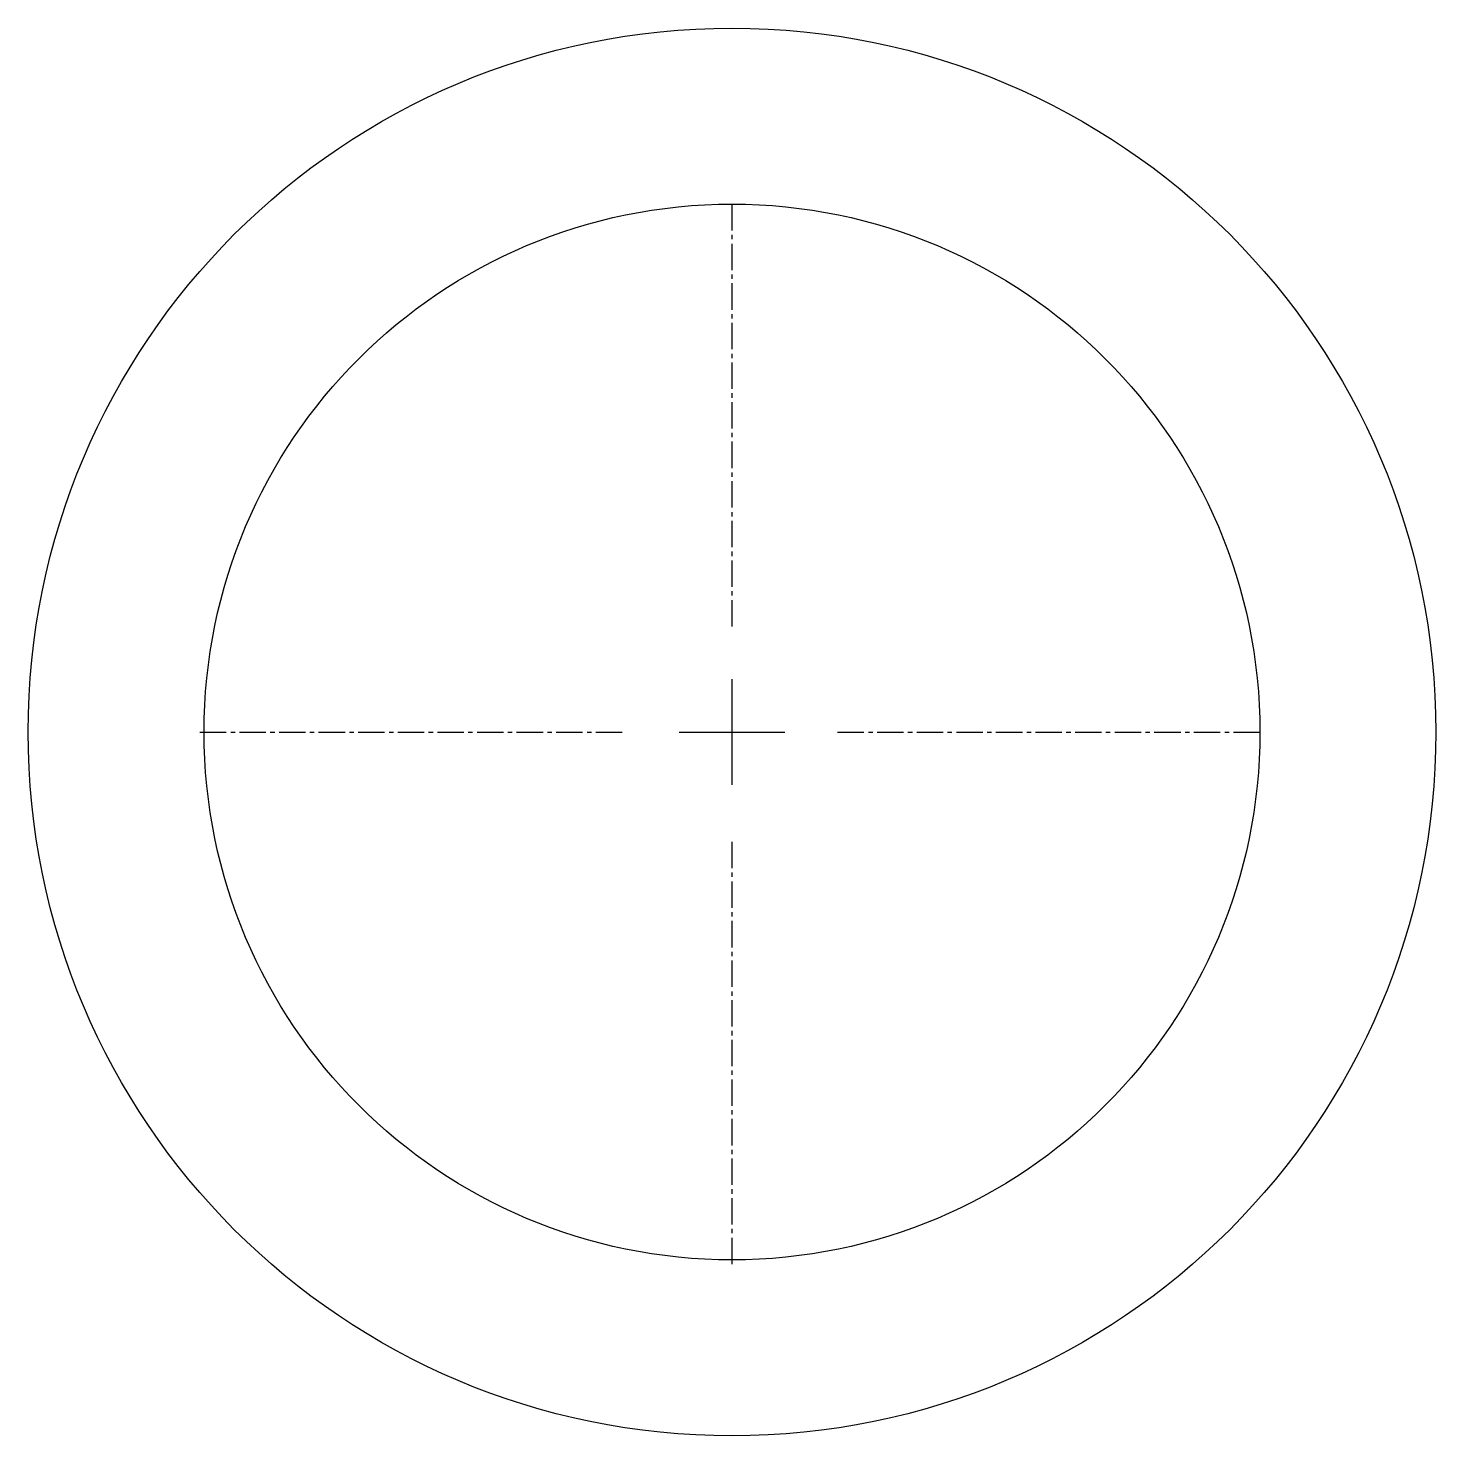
# Model space of a CAD drawing. Header units: millimetres. Extents: x -20 to 20, y -20 to 20.
import ezdxf

# ---------------------------------------------------------------- set-up
doc = ezdxf.new("R2010")
doc.units = ezdxf.units.MM
doc.header["$MEASUREMENT"] = 0
doc.linetypes.add('CENTER2', pattern=[1.125, 0.75, -0.125, 0.125, -0.125])
doc.layers.add('Capa1', color=10, linetype='Continuous')

# ---------------------------------------------------------------- blocks, each defined once
blk = doc.blocks.new('*U1')
at = {"layer": 'Capa1', "color": 0, "linetype": 'CENTER2', "transparency": 16777216}
for p, q in [((0, 3), (0, 15.12)), ((-15.12, 0), (-3, 0)), ((3, 0), (15.12, 0)), ((0, -15.12), (0, -3))]:
    blk.add_line(p, q, dxfattribs=at)
at = {"layer": 'Capa1', "color": 0, "linetype": 'Continuous', "transparency": 16777216}
for p, q in [((0, -1.5), (0, 1.5)), ((-1.5, 0), (1.5, 0))]:
    blk.add_line(p, q, dxfattribs=at)

msp = doc.modelspace()

# ---------------------------------------------------------------- linework, layer by layer
at = {"layer": 'Capa1'}
for radius in [20, 15]:
    msp.add_circle((0, 0), radius, dxfattribs=at)

# ---------------------------------------------------------------- block references
at = {"layer": 'Capa1', "linetype": 'CENTER2'}
msp.add_blockref('*U1', (0, 0), dxfattribs=at)

doc.saveas('drawing.dxf')
